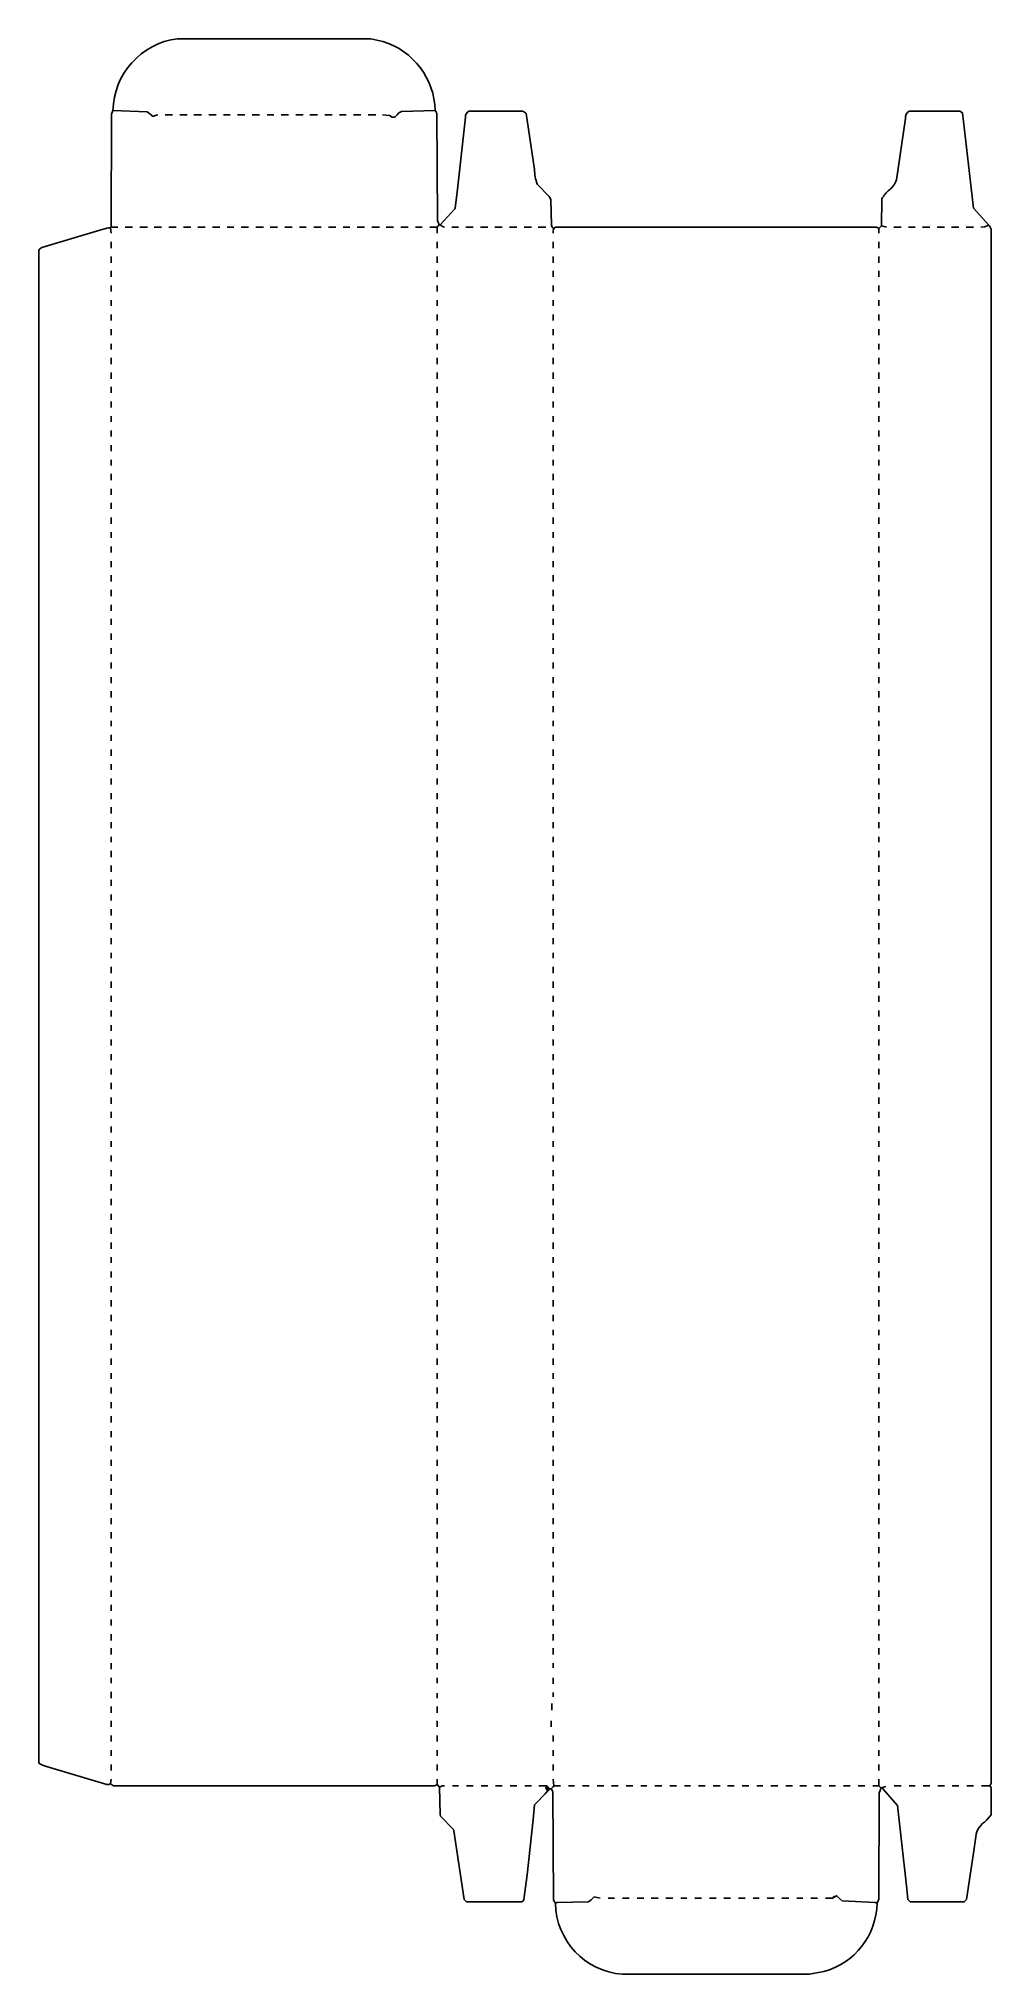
# Model space of a CAD drawing. Extents: x 157 to 1709, y 320 to 3473.
import ezdxf

# ---------------------------------------------------------------- set-up
doc = ezdxf.new("R2010")
doc.units = 0
doc.layers.get('0').update_dxf_attribs({"linetype": 'CONTINUOUS'})

msp = doc.modelspace()

# ---------------------------------------------------------------- linework, layer by layer
at = {"color": 7, "linetype": 'CONTINUOUS'}
for points in [[(275, 3156), (274, 3165), (275, 3166), (275.497283, 3349.997312), (278, 3356, -0.370426), (383, 3473), (698, 3473), (717.911765, 3468.647059, -0.320697), (803, 3356, -0.091517), (805.502873, 3350.997159), (806.497127, 3177.002841), (807.2, 3175.1, -0.105047), (809, 3170, -0.150174), (806, 3166), (806, 3156)], [(278, 3356), (333.846154, 3353.769231, -0.070866), (342, 3347, 0.139267), (349.1, 3348.7), (351, 3349)], [(717, 3349), (728.769231, 3347.846154), (733, 3345), (737, 3345), (741, 3349), (744, 3352, -0.176014), (748.009427, 3354.509797), (803, 3356)], [(1526, 3164, -0.120666), (1522, 3166), (999, 3166), (997.1, 3164.8), (996, 3164, -0.176981), (992.488108, 3169.011351), (991.511892, 3210.988649), (988.750297, 3215.762188), (969.249703, 3236.237812, -0.07541), (964.58, 3259.94), (951, 3351, 0.064594), (946, 3355), (858, 3355, 0.308792), (852.439024, 3344.95122), (839.439024, 3227.95122), (835.615385, 3197.076923), (835, 3196), (811, 3170), (809, 3170)], [(1532, 624), (1532.744828, 621.662069), (1556.3, 595.1), (1570.439024, 469.04878), (1571.560976, 458.95122), (1573, 442), (1577, 438), (1665, 438), (1667, 440), (1668.615385, 442.076923), (1680.594595, 521.067568), (1683.42, 539.94, -0.244928), (1698, 568), (1701, 571), (1709, 580), (1709, 624), (1707.8, 625.9), (1707, 627, -0.120666), (1709, 631), (1709, 3163), (1707.8, 3164.9, 0.095372), (1705, 3169), (1680.2, 3197.1), (1662, 3352), (1658, 3355), (1575, 3355, 0.313549), (1569.405405, 3342.932432), (1554.384615, 3242.923077, -0.15343), (1543, 3227, 0.082283), (1530.488648, 3211.989141), (1530, 3168), (1526, 3164), (1526, 3156)], [(286, 3166), (275, 3166), (274, 3165, 0.068058), (262.088235, 3162.647059), (162.088235, 3132.647059, 0.192768), (157, 3128), (157, 664, 0.091195), (169.9, 658.7), (268, 629, 0.075203), (274, 630), (279, 627), (802, 627, -0.120666), (806, 629)], [(818, 3166, -0.125359), (811, 3170)], [(995, 3156, -0.078333), (996, 3164)], [(806, 638), (806, 629), (810, 625), (810.955716, 580.040669), (811.769231, 577.846154), (832.75027, 555.761622), (833.58, 553.94), (850, 442), (854, 438), (944, 438), (947, 440), (947.647059, 442.088235), (952.560976, 482.04878), (962.560976, 572.04878), (965, 596), (966.8, 598.1), (982, 614), (984, 616, 0.184026), (986, 619, 0.618034), (988, 621), (990, 622), (992, 622, 0.09902), (996, 627), (995, 638)], [(992, 622, -0.091519), (994.502857, 616.997175), (995.497143, 442.002825, 0.133886), (999, 436, 0.38892), (1108, 320), (1413, 320), (1435.911765, 324.352941, 0.332599), (1523, 436), (1524.2, 438.9), (1525.502873, 442.002841), (1526.497127, 615.997159), (1527.2, 617.9, 0.131934), (1529, 624), (1526, 627), (1526, 638)], [(810, 625), (812.1, 625.8, -0.152689), (818, 627)], [(999, 436), (1001.9, 437.2), (1053, 438), (1055.1, 439.8, 0.063415), (1062, 446), (1072, 444)]]:
    msp.add_lwpolyline(points, format="xyb", dxfattribs=at)
for points in [[(363, 3349), (375, 3349)], [(387, 3349), (399, 3349)], [(410, 3349), (422, 3349)], [(434, 3349), (446, 3349)], [(458, 3349), (469, 3349)], [(481, 3349), (493, 3349)], [(505, 3349), (517, 3349)], [(529, 3349), (540, 3349)], [(552, 3349), (564, 3349)], [(576, 3349), (588, 3349)], [(599, 3349), (611, 3349)], [(623, 3349), (635, 3349)], [(647, 3349), (658, 3349)], [(670, 3349), (682, 3349)], [(694, 3349), (706, 3349)], [(298, 3166), (310, 3166)], [(322, 3166), (334, 3166)], [(345, 3166), (357, 3166)], [(369, 3166), (381, 3166)], [(393, 3166), (405, 3166)], [(416, 3166), (428, 3166)], [(440, 3166), (452, 3166)], [(464, 3166), (475, 3166)], [(487, 3166), (499, 3166)], [(511, 3166), (523, 3166)], [(534, 3166), (546, 3166)], [(558, 3166), (570, 3166)], [(582, 3166), (593, 3166)], [(605, 3166), (617, 3166)], [(629, 3166), (641, 3166)], [(653, 3166), (664, 3166)], [(676, 3166), (688, 3166)], [(700, 3166), (712, 3166)], [(723, 3166), (735, 3166)], [(747, 3166), (759, 3166)], [(771, 3166), (782, 3166)], [(794, 3166), (806, 3166)], [(830, 3166), (841, 3166)], [(853, 3166), (865, 3166)], [(877, 3166), (889, 3166)], [(900, 3166), (912, 3166)], [(924, 3166), (936, 3166)], [(948, 3166), (960, 3166)], [(971, 3166), (983, 3166)], [(1538, 3166), (1530, 3168)], [(1550, 3166), (1562, 3166)], [(1574, 3166), (1585, 3166)], [(1597, 3166), (1609, 3166)], [(1621, 3166), (1633, 3166)], [(1644, 3166), (1656, 3166)], [(1668, 3166), (1680, 3166)], [(1692, 3166), (1697.94, 3166.42), (1705, 3169)], [(275, 3132), (275, 3142)], [(806, 3132), (806, 3142)], [(995, 3132), (995, 3142)], [(1526, 3132), (1526, 3142)], [(275, 3108), (275, 3118)], [(275, 3085), (275, 3095)], [(806, 3108), (806, 3118)], [(806, 3085), (806, 3095)], [(995, 3108), (995, 3118)], [(995, 3085), (995, 3095)], [(1526, 3108), (1526, 3118)], [(1526, 3085), (1526, 3095)], [(275, 3061), (275, 3071)], [(806, 3061), (806, 3071)], [(995, 3061), (995, 3071)], [(1526, 3061), (1526, 3071)], [(275, 3038), (275, 3047)], [(806, 3038), (806, 3047)], [(995, 3038), (995, 3047)], [(1526, 3038), (1526, 3047)], [(275, 3014), (275, 3024)], [(275, 2990), (275, 3000)], [(806, 3014), (806, 3024)], [(806, 2990), (806, 3000)], [(995, 3014), (995, 3024)], [(995, 2990), (995, 3000)], [(1526, 3014), (1526, 3024)], [(1526, 2990), (1526, 3000)], [(275, 2967), (275, 2976)], [(806, 2967), (806, 2976)], [(995, 2967), (995, 2976)], [(1526, 2967), (1526, 2976)], [(275, 2943), (275, 2953)], [(806, 2943), (806, 2953)], [(995, 2943), (995, 2953)], [(1526, 2943), (1526, 2953)], [(275, 2919), (275, 2929)], [(275, 2896), (275, 2906)], [(806, 2919), (806, 2929)], [(806, 2896), (806, 2906)], [(995, 2919), (995, 2929)], [(995, 2896), (995, 2906)], [(1526, 2919), (1526, 2929)], [(1526, 2896), (1526, 2906)], [(275, 2872), (275, 2882)], [(806, 2872), (806, 2882)], [(995, 2872), (995, 2882)], [(1526, 2872), (1526, 2882)], [(275, 2849), (275, 2858)], [(806, 2849), (806, 2858)], [(995, 2849), (995, 2858)], [(1526, 2849), (1526, 2858)], [(275, 2825), (275, 2835)], [(275, 2801), (275, 2811)], [(806, 2825), (806, 2835)], [(806, 2801), (806, 2811)], [(995, 2825), (995, 2835)], [(995, 2801), (995, 2811)], [(1526, 2825), (1526, 2835)], [(1526, 2801), (1526, 2811)], [(275, 2778), (275, 2787)], [(806, 2778), (806, 2787)], [(995, 2778), (995, 2787)], [(1526, 2778), (1526, 2787)], [(275, 2754), (275, 2764)], [(806, 2754), (806, 2764)], [(995, 2754), (995, 2764)], [(1526, 2754), (1526, 2764)], [(275, 2730), (275, 2740)], [(275, 2707), (275, 2717)], [(806, 2730), (806, 2740)], [(806, 2707), (806, 2717)], [(995, 2730), (995, 2740)], [(995, 2707), (995, 2717)], [(1526, 2730), (1526, 2740)], [(1526, 2707), (1526, 2717)], [(275, 2683), (275, 2693)], [(806, 2683), (806, 2693)], [(995, 2683), (995, 2693)], [(1526, 2683), (1526, 2693)], [(275, 2660), (275, 2669)], [(806, 2660), (806, 2669)], [(995, 2660), (995, 2669)], [(1526, 2660), (1526, 2669)], [(275, 2636), (275, 2646)], [(275, 2612), (275, 2622)], [(806, 2636), (806, 2646)], [(806, 2612), (806, 2622)], [(995, 2636), (995, 2646)], [(995, 2612), (995, 2622)], [(1526, 2636), (1526, 2646)], [(1526, 2612), (1526, 2622)], [(275, 2589), (275, 2599)], [(806, 2589), (806, 2599)], [(995, 2589), (995, 2599)], [(1526, 2589), (1526, 2599)], [(275, 2565), (275, 2575)], [(806, 2565), (806, 2575)], [(995, 2565), (995, 2575)], [(1526, 2565), (1526, 2575)], [(275, 2541), (275, 2551)], [(275, 2518), (275, 2528)], [(806, 2541), (806, 2551)], [(806, 2518), (806, 2528)], [(995, 2541), (995, 2551)], [(995, 2518), (995, 2528)], [(1526, 2541), (1526, 2551)], [(1526, 2518), (1526, 2528)], [(275, 2494), (275, 2504)], [(806, 2494), (806, 2504)], [(995, 2494), (995, 2504)], [(1526, 2494), (1526, 2504)], [(275, 2471), (275, 2480)], [(806, 2471), (806, 2480)], [(995, 2471), (995, 2480)], [(1526, 2471), (1526, 2480)], [(275, 2447), (275, 2457)], [(275, 2423), (275, 2433)], [(806, 2447), (806, 2457)], [(806, 2423), (806, 2433)], [(995, 2447), (995, 2457)], [(995, 2423), (995, 2433)], [(1526, 2447), (1526, 2457)], [(1526, 2423), (1526, 2433)], [(275, 2400), (275, 2410)], [(806, 2400), (806, 2410)], [(995, 2400), (995, 2410)], [(1526, 2400), (1526, 2410)], [(275, 2376), (275, 2386)], [(806, 2376), (806, 2386)], [(995, 2376), (995, 2386)], [(1526, 2376), (1526, 2386)], [(275, 2353), (275, 2362)], [(275, 2329), (275, 2339)], [(806, 2353), (806, 2362)], [(806, 2329), (806, 2339)], [(995, 2353), (995, 2362)], [(995, 2329), (995, 2339)], [(1526, 2353), (1526, 2362)], [(1526, 2329), (1526, 2339)], [(275, 2305), (275, 2315)], [(806, 2305), (806, 2315)], [(995, 2305), (995, 2315)], [(1526, 2305), (1526, 2315)], [(275, 2282), (275, 2291)], [(806, 2282), (806, 2291)], [(995, 2282), (995, 2291)], [(1526, 2282), (1526, 2291)], [(275, 2258), (275, 2268)], [(275, 2234), (275, 2244)], [(806, 2258), (806, 2268)], [(806, 2234), (806, 2244)], [(995, 2258), (995, 2268)], [(995, 2234), (995, 2244)], [(1526, 2258), (1526, 2268)], [(1526, 2234), (1526, 2244)], [(275, 2211), (275, 2221)], [(806, 2211), (806, 2221)], [(995, 2211), (995, 2221)], [(1526, 2211), (1526, 2221)], [(275, 2187), (275, 2197)], [(806, 2187), (806, 2197)], [(995, 2187), (995, 2197)], [(1526, 2187), (1526, 2197)], [(275, 2164), (275, 2173)], [(275, 2140), (275, 2150)], [(806, 2164), (806, 2173)], [(806, 2140), (806, 2150)], [(995, 2164), (995, 2173)], [(995, 2140), (995, 2150)], [(1526, 2164), (1526, 2173)], [(1526, 2140), (1526, 2150)], [(275, 2116), (275, 2126)], [(806, 2116), (806, 2126)], [(995, 2116), (995, 2126)], [(1526, 2116), (1526, 2126)], [(275, 2093), (275, 2103)], [(806, 2093), (806, 2103)], [(995, 2093), (995, 2103)], [(1526, 2093), (1526, 2103)], [(275, 2069), (275, 2079)], [(275, 2045), (275, 2055)], [(806, 2069), (806, 2079)], [(806, 2045), (806, 2055)], [(995, 2069), (995, 2079)], [(995, 2045), (995, 2055)], [(1526, 2069), (1526, 2079)], [(1526, 2045), (1526, 2055)], [(275, 2022), (275, 2032)], [(806, 2022), (806, 2032)], [(995, 2022), (995, 2032)], [(1526, 2022), (1526, 2032)], [(275, 1998), (275, 2008)], [(806, 1998), (806, 2008)], [(995, 1998), (995, 2008)], [(1526, 1998), (1526, 2008)], [(275, 1975), (275, 1984)], [(275, 1951), (275, 1961)], [(806, 1975), (806, 1984)], [(806, 1951), (806, 1961)], [(995, 1975), (995, 1984)], [(995, 1951), (995, 1961)], [(1526, 1975), (1526, 1984)], [(1526, 1951), (1526, 1961)], [(275, 1927), (275, 1937)], [(806, 1927), (806, 1937)], [(995, 1927), (995, 1937)], [(1526, 1927), (1526, 1937)], [(275, 1904), (275, 1914)], [(806, 1904), (806, 1914)], [(995, 1904), (995, 1914)], [(1526, 1904), (1526, 1914)], [(275, 1880), (275, 1890)], [(275, 1857), (275, 1866)], [(806, 1880), (806, 1890)], [(806, 1857), (806, 1866)], [(995, 1880), (995, 1890)], [(995, 1857), (995, 1866)], [(1526, 1880), (1526, 1890)], [(1526, 1857), (1526, 1866)], [(275, 1833), (275, 1843)], [(806, 1833), (806, 1843)], [(995, 1833), (995, 1843)], [(1526, 1833), (1526, 1843)], [(275, 1809), (275, 1819)], [(806, 1809), (806, 1819)], [(995, 1809), (995, 1819)], [(1526, 1809), (1526, 1819)], [(275, 1786), (275, 1795)], [(275, 1762), (275, 1772)], [(806, 1786), (806, 1795)], [(806, 1762), (806, 1772)], [(995, 1786), (995, 1795)], [(995, 1762), (995, 1772)], [(1526, 1786), (1526, 1795)], [(1526, 1762), (1526, 1772)], [(275, 1738), (275, 1748)], [(806, 1738), (806, 1748)], [(995, 1738), (995, 1748)], [(1526, 1738), (1526, 1748)], [(275, 1715), (275, 1725)], [(806, 1715), (806, 1725)], [(995, 1715), (995, 1725)], [(1526, 1715), (1526, 1725)], [(275, 1691), (275, 1701)], [(275, 1668), (275, 1677)], [(806, 1691), (806, 1701)], [(806, 1668), (806, 1677)], [(995, 1691), (995, 1701)], [(995, 1668), (995, 1677)], [(1526, 1691), (1526, 1701)], [(1526, 1668), (1526, 1677)], [(275, 1644), (275, 1654)], [(806, 1644), (806, 1654)], [(995, 1644), (995, 1654)], [(1526, 1644), (1526, 1654)], [(275, 1620), (275, 1630)], [(806, 1620), (806, 1630)], [(995, 1620), (995, 1630)], [(1526, 1620), (1526, 1630)], [(275, 1597), (275, 1607)], [(275, 1573), (275, 1583)], [(806, 1597), (806, 1607)], [(806, 1573), (806, 1583)], [(995, 1597), (995, 1607)], [(995, 1573), (995, 1583)], [(1526, 1597), (1526, 1607)], [(1526, 1573), (1526, 1583)], [(275, 1549), (275, 1559)], [(806, 1549), (806, 1559)], [(995, 1549), (995, 1559)], [(1526, 1549), (1526, 1559)], [(275, 1526), (275, 1536)], [(806, 1526), (806, 1536)], [(995, 1526), (995, 1536)], [(1526, 1526), (1526, 1536)], [(275, 1502), (275, 1512)], [(275, 1479), (275, 1488)], [(806, 1502), (806, 1512)], [(806, 1479), (806, 1488)], [(995, 1502), (995, 1512)], [(995, 1479), (995, 1488)], [(1526, 1502), (1526, 1512)], [(1526, 1479), (1526, 1488)], [(275, 1455), (275, 1465)], [(806, 1455), (806, 1465)], [(995, 1455), (995, 1465)], [(1526, 1455), (1526, 1465)], [(275, 1431), (275, 1441)], [(806, 1431), (806, 1441)], [(995, 1431), (995, 1441)], [(1526, 1431), (1526, 1441)], [(275, 1408), (275, 1418)], [(275, 1384), (275, 1394)], [(806, 1408), (806, 1418)], [(806, 1384), (806, 1394)], [(995, 1408), (995, 1418)], [(995, 1384), (995, 1394)], [(1526, 1408), (1526, 1418)], [(1526, 1384), (1526, 1394)], [(275, 1361), (275, 1370)], [(806, 1361), (806, 1370)], [(995, 1361), (995, 1370)], [(1526, 1361), (1526, 1370)], [(275, 1337), (275, 1347)], [(806, 1337), (806, 1347)], [(995, 1337), (995, 1347)], [(1526, 1337), (1526, 1347)], [(275, 1313), (275, 1323)], [(275, 1290), (275, 1299)], [(806, 1313), (806, 1323)], [(806, 1290), (806, 1299)], [(995, 1313), (995, 1323)], [(995, 1290), (995, 1299)], [(1526, 1313), (1526, 1323)], [(1526, 1290), (1526, 1299)], [(275, 1266), (275, 1276)], [(806, 1266), (806, 1276)], [(995, 1266), (995, 1276)], [(1526, 1266), (1526, 1276)], [(275, 1242), (275, 1252)], [(806, 1242), (806, 1252)], [(995, 1242), (995, 1252)], [(1526, 1242), (1526, 1252)], [(275, 1219), (275, 1229)], [(275, 1195), (275, 1205)], [(806, 1219), (806, 1229)], [(806, 1195), (806, 1205)], [(995, 1219), (995, 1229)], [(995, 1195), (995, 1205)], [(1526, 1219), (1526, 1229)], [(1526, 1195), (1526, 1205)], [(275, 1172), (275, 1181)], [(806, 1172), (806, 1181)], [(995, 1172), (995, 1181)], [(1526, 1172), (1526, 1181)], [(275, 1148), (275, 1158)], [(806, 1148), (806, 1158)], [(995, 1148), (995, 1158)], [(1526, 1148), (1526, 1158)], [(275, 1124), (275, 1134)], [(275, 1101), (275, 1111)], [(806, 1124), (806, 1134)], [(806, 1101), (806, 1111)], [(995, 1124), (995, 1134)], [(995, 1101), (995, 1111)], [(1526, 1124), (1526, 1134)], [(1526, 1101), (1526, 1111)], [(275, 1077), (275, 1087)], [(806, 1077), (806, 1087)], [(995, 1077), (995, 1087)], [(1526, 1077), (1526, 1087)], [(275, 1053), (275, 1063)], [(806, 1053), (806, 1063)], [(995, 1053), (995, 1063)], [(1526, 1053), (1526, 1063)], [(275, 1030), (275, 1040)], [(275, 1006), (275, 1016)], [(806, 1030), (806, 1040)], [(806, 1006), (806, 1016)], [(995, 1030), (995, 1040)], [(995, 1006), (995, 1016)], [(1526, 1030), (1526, 1040)], [(1526, 1006), (1526, 1016)], [(275, 983), (275, 992)], [(806, 983), (806, 992)], [(995, 983), (995, 992)], [(1526, 983), (1526, 992)], [(275, 959), (275, 969)], [(806, 959), (806, 969)], [(995, 959), (995, 969)], [(1526, 959), (1526, 969)], [(275, 935), (275, 945)], [(275, 912), (275, 922)], [(806, 935), (806, 945)], [(806, 912), (806, 922)], [(995, 935), (995, 945)], [(995, 912), (995, 922)], [(1526, 935), (1526, 945)], [(1526, 912), (1526, 922)], [(275, 888), (275, 898)], [(806, 888), (806, 898)], [(995, 888), (995, 898)], [(1526, 888), (1526, 898)], [(275, 864), (275, 874)], [(806, 864), (806, 874)], [(995, 864), (995, 874)], [(1526, 864), (1526, 874)], [(275, 841), (275, 851)], [(275, 817), (275, 827)], [(806, 841), (806, 851)], [(806, 817), (806, 827)], [(995, 841), (995, 851)], [(995, 819), (995, 827)], [(1526, 841), (1526, 851)], [(1526, 817), (1526, 827)], [(275, 794), (275, 803)], [(806, 794), (806, 803)], [(1526, 794), (1526, 803)], [(275, 770), (275, 780)], [(806, 770), (806, 778)], [(993, 750), (993, 761)], [(995, 772), (995, 779)], [(1526, 770), (1526, 780)], [(275, 746), (275, 756)], [(275, 723), (275, 733)], [(806, 723), (806, 732), (805, 733)], [(806, 746), (806, 756)], [(992, 723), (992, 733)], [(1526, 746), (1526, 756)], [(1526, 723), (1526, 733)], [(275, 699), (275, 709)], [(806, 699), (806, 709)], [(995, 699), (995, 709)], [(1526, 699), (1526, 709)], [(275, 676), (275, 685)], [(806, 676), (806, 685)], [(995, 676), (995, 685)], [(1526, 676), (1526, 685)], [(274, 630), (275, 638)], [(275, 652), (275, 662)], [(806, 652), (806, 662)], [(995, 652), (995, 662)], [(1526, 652), (1526, 662)], [(831, 627), (841, 627)], [(854, 627), (865, 627)], [(878, 627), (889, 627)], [(901, 627), (912, 627)], [(925, 627), (936, 627)], [(949, 627), (960, 627)], [(990, 622), (985, 627), (972, 627)], [(996, 627), (1007, 627)], [(1020, 627), (1030, 627)], [(1043, 627), (1054, 627)], [(1067, 627), (1078, 627)], [(1090, 627), (1101, 627)], [(1114, 627), (1125, 627)], [(1138, 627), (1148, 627)], [(1161, 627), (1172, 627)], [(1185, 627), (1196, 627)], [(1209, 627), (1219, 627)], [(1232, 627), (1243, 627)], [(1256, 627), (1267, 627)], [(1279, 627), (1290, 627)], [(1303, 627), (1314, 627)], [(1327, 627), (1337, 627)], [(1350, 627), (1361, 627)], [(1374, 627), (1385, 627)], [(1397, 627), (1408, 627)], [(1421, 627), (1432, 627)], [(1445, 627), (1455, 627)], [(1468, 627), (1479, 627)], [(1492, 627), (1503, 627)], [(1516, 627), (1526, 627)], [(1529, 624), (1537, 626)], [(1551, 627), (1562, 627)], [(1575, 627), (1585, 627)], [(1598, 627), (1609, 627)], [(1622, 627), (1633, 627)], [(1645, 627), (1656, 627)], [(1669, 627), (1680, 627)], [(1693, 627), (1707, 627)], [(1085, 444), (1095, 444)], [(1108, 444), (1119, 444)], [(1132, 444), (1143, 444)], [(1155, 444), (1166, 444)], [(1179, 444), (1190, 444)], [(1203, 444), (1213, 444)], [(1226, 444), (1237, 444)], [(1250, 444), (1261, 444)], [(1273, 444), (1284, 444)], [(1297, 444), (1308, 444)], [(1321, 444), (1331, 444)], [(1344, 444), (1355, 444)], [(1368, 444), (1379, 444)], [(1392, 444), (1402, 444)], [(1415, 444), (1426, 444)], [(1439, 444), (1451, 444), (1452, 445)], [(1523, 436), (1519.9, 436.8), (1465.846154, 439.769231), (1457, 448), (1456, 449)]]:
    msp.add_lwpolyline(points, dxfattribs=at)
at = {"color": 119, "linetype": 'CONTINUOUS'}
msp.add_lwpolyline([(995, 793), (995, 803)], dxfattribs=at)
at = {"color": 250, "linetype": 'CONTINUOUS'}
for points in [[(988, 621), (984, 625), (983, 627)], [(986, 619), (983, 624), (984, 625)]]:
    msp.add_lwpolyline(points, dxfattribs=at)
at = {"color": 251, "linetype": 'CONTINUOUS'}
msp.add_lwpolyline([(1452, 445), (1454, 446, 1.246616), (1452, 445)], format="xyb", dxfattribs=at)
at = {"color": 19, "linetype": 'CONTINUOUS'}
msp.add_lwpolyline([(1454, 446), (1457, 448)], dxfattribs=at)

doc.saveas('drawing.dxf')
